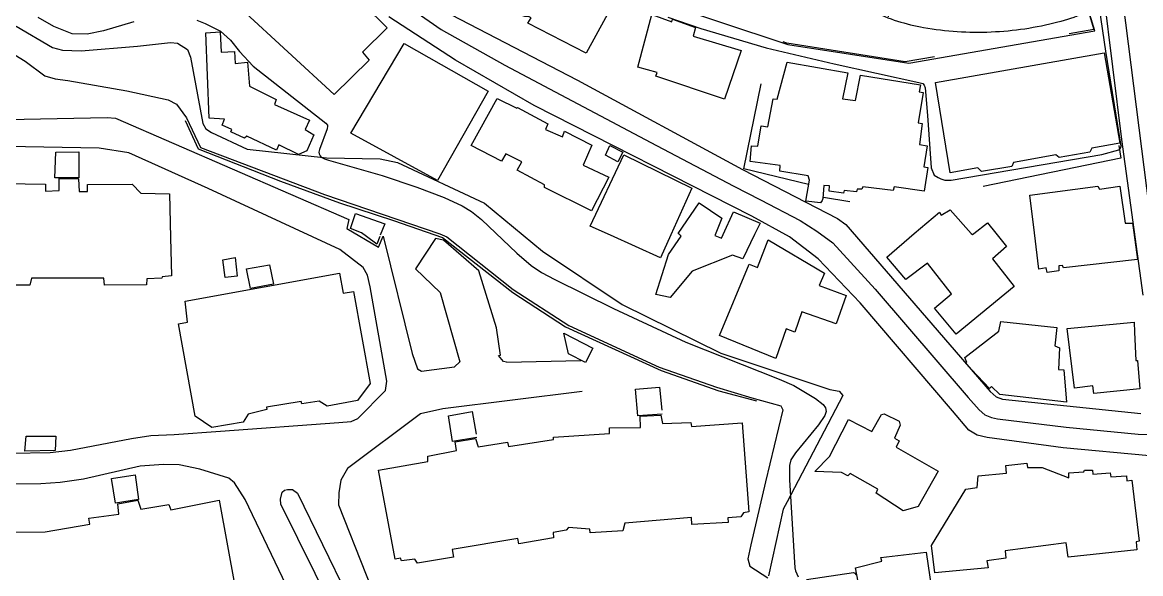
# Model space of a CAD drawing. Header units: millimetres. Extents: x 198785 to 203305, y 542885 to 545889.
# Drawn here: x 199244.7 to 199454.2, y 543840.5 to 543943.9 of the extents above; entities that cross this region are included whole.
import ezdxf

# ---------------------------------------------------------------- set-up
doc = ezdxf.new("R2010")
doc.units = ezdxf.units.MM
doc.linetypes.add('FENCE_25K', pattern=[54.3, 28.7, -9.2, -16.4])
doc.linetypes.add('HIDDEN_BULD_25K', pattern=[28.8, 18.4, -10.4])
for name, color, linetype in [('A0013117', 253, 'Continuous'), ('A0013118', 253, 'Continuous'), ('A0023217', 253, 'Continuous'), ('B0014111', 253, 'Continuous'), ('B0014112', 253, 'Continuous'), ('B0014113', 253, 'Continuous'), ('B0014115', 253, 'Continuous'), ('B0014116', 253, 'Continuous'), ('B0014511', 253, 'Continuous'), ('B0024120', 253, 'Continuous'), ('F0017111', 253, 'Continuous'), ('F0047224', 253, 'Continuous'), ('F0047225', 253, 'Continuous')]:
    doc.layers.add(name, color=color, linetype=linetype)

# ---------------------------------------------------------------- blocks, each defined once
blk = doc.blocks.new('B0014511')
at = {"layer": 'B0014511'}
blk.add_lwpolyline([(-31.17, -1.27, 0.169014), (-29, -6.77, 0.105159), (-21.57, -12.43, 0.067248), (-11.97, -15.47, 0.053397), (0.67, -16.3, 0.053397), (13.19, -14.44, 0.067248), (22.51, -10.63, 0.105159), (29.45, -4.38, 0.169014), (31.17, 1.27, 0.169014), (29, 6.77, 0.105159), (21.57, 12.43, 0.067248), (11.97, 15.47, 0.053397), (-0.67, 16.3, 0.053397), (-13.19, 14.44, 0.067248), (-22.51, 10.63, 0.105159), (-29.45, 4.38, 0.169014)], format="xyb", close=True, dxfattribs=at)
for points in [[(16.58, 13.62), (16.58, -13.46)], [(-18.64, 12.26), (-18.64, -13.46)], [(-18.64, -0.94), (16.58, -0.94)]]:
    blk.add_lwpolyline(points, dxfattribs=at)

msp = doc.modelspace()

# ---------------------------------------------------------------- linework, layer by layer
at = {"layer": 'A0013117'}
for points in [[(199268.71, 544076.59), (199254.05, 544076.21), (199251.88, 544074.83), (199251.14, 544073.43), (199250.82, 544072.11), (199256.59, 544056.61), (199268.04, 544028.85), (199281.13, 544001.9), (199293.01, 543979.89), (199298.46, 543970.96), (199301.89, 543965.34), (199310.73, 543956.08), (199324.94, 543945.31), (199348.69, 543933), (199379.62, 543916.28), (199397.39, 543907.09), (199398.93, 543905.92), (199426.02, 543874.62), (199427.1, 543873.66), (199428.3, 543873.17), (199454.23, 543870.49)], [(199454.68, 543892.67), (199450.65, 543921.88), (199445.62, 543962.82), (199445.8, 543964.26), (199446.15, 543964.82), (199446.95, 543965.3), (199504.12, 543972.04)], [(199265.58, 543943.96), (199259.92, 543942.24), (199256.83, 543941.66), (199254.02, 543941.67), (199250.61, 543943.09), (199247.64, 543944.74)], [(199455.84, 543862.55), (199439.67, 543864.06), (199425.42, 543865.99), (199423.53, 543866.43), (199422, 543867.38), (199418.91, 543871.04), (199401.61, 543891.28), (199393.77, 543899.5), (199388.43, 543903.64), (199381.32, 543907.49), (199340.58, 543928.24), (199325.8, 543936.79), (199313.34, 543944.88)]]:
    msp.add_lwpolyline(points, dxfattribs=at)
at = {"layer": 'A0013118'}
for points in [[(199232.5, 543925.45), (199260.55, 543926.02), (199262.16, 543925.9), (199305.83, 543906.89), (199305.47, 543905.2), (199311.43, 543901.68), (199312.25, 543903.73), (199317.72, 543881.76), (199318.7, 543878.87), (199319.45, 543878.42)], [(199312.69, 543874.84), (199312.95, 543876.55), (199309.87, 543894.24), (199309.33, 543896.43), (199308.55, 543897.87), (199304.16, 543901.27), (199279.52, 543912.72), (199264.63, 543919.41), (199259.09, 543920.28), (199238.3, 543920.62)], [(199335.39, 543880.15), (199334.81, 543880.29), (199333.9, 543881.37), (199334.27, 543881.43), (199333.51, 543886.56), (199330.23, 543897.27), (199323.6, 543903.01), (199322.11, 543903.34), (199318.34, 543897.66), (199322.95, 543893.2), (199326.62, 543880.19), (199325.63, 543879.28)], [(199335.39, 543880.15), (199349.28, 543880.43)], [(199319.45, 543878.42), (199325.63, 543879.28)], [(199225.25, 543863.51), (199242.49, 543863.07), (199249.93, 543863.21), (199253.7, 543863.63), (199265.16, 543865.79), (199268.74, 543866.37), (199273.15, 543866.57), (199281.79, 543867.21), (199303.98, 543868.85), (199306.28, 543869.02), (199307.52, 543869.6), (199312.69, 543874.84)], [(199349.54, 543874.62), (199323.45, 543871.39), (199319.27, 543870.47), (199305.6, 543860.2), (199304.36, 543858.01), (199303.95, 543855.63), (199303.92, 543853.38), (199314.28, 543827.16)], [(199304.11, 543822.78), (199303.47, 543824.53), (199301.16, 543823.56), (199286.42, 543854.38), (199284.44, 543857.5), (199283.37, 543858.37), (199277.96, 543860.1), (199274.09, 543860.91), (199271.15, 543860.95), (199266.79, 543860.66), (199256.17, 543858.22), (199251.79, 543857.59), (199248.14, 543857.32), (199227.22, 543857.12)], [(199303.65, 543833.77), (199303.1, 543833.85), (199302.7, 543834.07), (199293.12, 543853.51), (199293.02, 543854.45), (199293.33, 543855.75), (199293.82, 543856.12), (199294.35, 543856.27), (199294.86, 543856.28), (199295.27, 543856.23), (199296.26, 543855.58), (199305.6, 543836.35), (199305.66, 543835.7), (199305.57, 543835.13), (199304.7, 543833.91), (199304.36, 543833.79), (199303.65, 543833.77)]]:
    msp.add_lwpolyline(points, dxfattribs=at)
at = {"layer": 'A0023217'}
for points in [[(199460.14, 543866.35), (199459.98, 543870.7), (199459.83, 543874.56), (199457.84, 543893.06), (199451.42, 543943.75), (199449.61, 543957.53), (199449.9, 543961.05), (199453.26, 543962.87), (199498.35, 543968.11), (199501.45, 543968.25), (199508.05, 543968.26), (199512.27, 543968.27)], [(199298.41, 543965.03), (199299.65, 543963.24), (199300.99, 543961.32), (199304.64, 543957.52), (199308.51, 543953.6), (199315.61, 543947.77), (199323.15, 543942.49), (199335.07, 543935.8), (199363.47, 543920.78), (199377.97, 543913.16), (199382.95, 543910.6), (199390.4, 543906.67), (199393.53, 543904.7), (199396.51, 543902.53), (199404.42, 543893.81), (199421.85, 543873.54), (199423.93, 543871.18), (199424.98, 543870.26), (199426.21, 543869.78), (199427.38, 543869.51), (199440.23, 543867.97), (199453.7, 543866.65), (199455.58, 543866.56), (199460.14, 543866.35)]]:
    msp.add_lwpolyline(points, dxfattribs=at)
at = {"layer": 'B0014111'}
for points in [[(199409.14, 543868.33), (199408.04, 543865.87), (199408.96, 543865.4), (199408.36, 543864.22), (199416.23, 543859.67), (199412.52, 543853.07), (199409.72, 543852.25), (199404.66, 543855.6), (199404.95, 543856.31), (199399.78, 543859.27), (199399.35, 543858.81), (199398.12, 543859.42), (199393.12, 543859.61), (199395.87, 543862.44), (199399.48, 543869.36), (199403.82, 543867.14), (199405.63, 543870.3), (199406.15, 543870.47), (199408.92, 543869.04), (199409.14, 543868.33)], [(199406.98, 543833.34), (199402.49, 543832.41), (199400.78, 543841.58), (199405.67, 543842.79), (199405.52, 543843.53), (199413.99, 543844.52), (199415.32, 543835.54), (199406.83, 543834.14), (199406.98, 543833.34)]]:
    msp.add_lwpolyline(points, dxfattribs=at)
at = {"layer": 'B0014112'}
for points in [[(199338.03, 543957.13), (199355.74, 543948.01), (199350.3, 543938.05), (199339.37, 543943.73), (199340.02, 543944.72), (199339.52, 543944.98), (199339.47, 543944.95), (199339.18, 543944.93), (199338.79, 543944.93), (199338.44, 543945.08), (199338.22, 543945.25), (199337.95, 543945.54), (199337.74, 543945.98), (199331.98, 543948.18), (199335.1, 543954.12), (199336.09, 543953.53), (199338.03, 543957.13)], [(199362.63, 543945.32), (199366.38, 543943.98), (199366.5, 543944.42), (199370.81, 543942.88), (199370.33, 543941.25), (199379.32, 543938.6), (199376.23, 543929.45), (199363.39, 543933.78), (199363.58, 543934.48), (199360, 543935.43), (199362.63, 543945.32)], [(199331.97, 543930.98), (199322.45, 543914.21), (199306.25, 543923.06), (199316.2, 543939.86), (199331.97, 543930.98)], [(199333.62, 543929.59), (199337.32, 543927.74), (199337.46, 543927.9), (199343.15, 543924.83), (199342.69, 543923.74), (199345.9, 543922.39), (199346.27, 543923.42), (199351.38, 543920.85), (199349.77, 543917.1), (199354.53, 543914.85), (199351.31, 543908.51), (199342.5, 543912.89), (199342.5, 543913.37), (199337.41, 543916.16), (199338.26, 543917.72), (199335.26, 543919.2), (199334.42, 543917.85), (199328.77, 543920.75), (199333.62, 543929.59)], [(199366.17, 543903.99), (199364.23, 543899.72), (199354.84, 543903.93), (199351.04, 543905.64), (199357.35, 543918.98), (199370.13, 543912.73), (199366.17, 543903.99)], [(199374.41, 543903.91), (199375.68, 543903.39), (199375.97, 543904.05), (199377.89, 543908.35), (199382.89, 543906.18), (199381.86, 543904.08), (199379.64, 543899.52), (199377.73, 543900.19), (199370.14, 543897.19), (199366.06, 543892.26), (199363.38, 543892.82), (199365.73, 543900.35), (199368.08, 543903.76), (199367.83, 543904), (199367.52, 543904.29), (199371.46, 543910.03), (199375.7, 543907.16), (199374.46, 543904.04), (199374.41, 543903.91)], [(199418.48, 543908.69), (199422.46, 543904.29), (199422.65, 543904.08), (199422.93, 543904.29), (199425.47, 543906.23), (199427.03, 543904.32), (199429.07, 543901.8), (199426.45, 543899.52), (199430.5, 543894.32), (199419.65, 543885.4), (199415.58, 543890.24), (199418.76, 543892.95), (199414.27, 543898.72), (199410.18, 543895.66), (199406.63, 543899.83), (199411.78, 543904.24), (199416.47, 543908.25), (199416.81, 543907.7), (199418.48, 543908.69)], [(199384.43, 543903.1), (199394.94, 543896.85), (199393.97, 543894.53), (199399.02, 543892.62), (199397.14, 543887.3), (199390.69, 543889.56), (199389.37, 543885.76), (199387.77, 543886.38), (199385.84, 543880.85), (199375.27, 543885.14), (199380.84, 543898.54), (199382.4, 543897.91), (199384.43, 543903.1)]]:
    msp.add_lwpolyline(points, dxfattribs=at)
at = {"layer": 'B0014113'}
for points in [[(199299.78, 543955.92), (199313.03, 543942.84), (199308.4, 543938.28), (199309.68, 543936.79), (199303.1, 543930.32), (199285.76, 543946.3), (199288.12, 543948.77), (199287.46, 543949.72), (199293.3, 543955.38), (199296.1, 543952.65), (199299.78, 543955.92)], [(199281.76, 543942.09), (199281.93, 543938.25), (199284.45, 543938.36), (199284.55, 543936.11), (199286.88, 543936.41), (199287.25, 543931.89), (199292.23, 543929.37), (199291.93, 543928.42), (199298.45, 543925.48), (199297.67, 543923.77), (199299.29, 543922.74), (199298, 543919.76), (199296.43, 543919.08), (199292.73, 543920.88), (199292.28, 543919.89), (199286.71, 543922.48), (199286.33, 543922.15), (199283.74, 543923.33), (199283.93, 543923.75), (199282.14, 543924.57), (199282.56, 543925.68), (199279.67, 543925.89), (199279.05, 543941.86), (199281.76, 543942.09)], [(199444.67, 543919.51), (199438.92, 543918.5), (199438.31, 543918.99), (199430.35, 543917.59), (199430.07, 543916.81), (199424.37, 543915.88), (199423.69, 543916.57), (199418.49, 543915.62), (199415.76, 543932.6), (199447.32, 543938.16), (199450.25, 543921.17), (199445.02, 543920.25), (199444.67, 543919.51)], [(199398.34, 543929.54), (199400.79, 543929.2), (199401.7, 543933.95), (199412.92, 543932.13), (199412.72, 543930.83), (199413.41, 543930.72), (199412.48, 543925.01), (199413.25, 543924.91), (199412.74, 543920.95), (199414.17, 543920.71), (199413.58, 543916.79), (199414.31, 543916.66), (199413.65, 543912.21), (199407.99, 543913.04), (199407.85, 543912.31), (199402.16, 543913), (199401.98, 543912.57), (199401.08, 543912.57), (199400.93, 543912.09), (199398.61, 543912.34), (199398.53, 543911.8), (199395.86, 543912.2), (199395.92, 543913.2), (199394.86, 543913.29), (199394.67, 543910.83), (199394.5, 543910.42), (199394.2, 543910), (199391.43, 543910.35), (199392.14, 543914.29), (199391.87, 543915.09), (199386.57, 543915.96), (199386.63, 543916.99), (199381, 543917.74), (199381.29, 543920.72), (199382.48, 543920.66), (199383.09, 543924.44), (199384.33, 543924.25), (199385.35, 543929.52), (199386.11, 543929.43), (199387.94, 543936.37), (199399.3, 543934.41), (199398.34, 543929.54)], [(199446.18, 543913.15), (199446.46, 543912.6), (199450.28, 543913.13), (199451.28, 543906.17), (199452.64, 543906.22), (199452.88, 543904.45), (199453.56, 543899.41), (199439.7, 543897.82), (199439.57, 543898.29), (199438.87, 543898.18), (199438.88, 543897.25), (199436.67, 543896.96), (199436.47, 543897.8), (199435.11, 543897.57), (199434.27, 543904.36), (199433.4, 543911.47), (199446.18, 543913.15)], [(199439.77, 543878.71), (199440.27, 543872.66), (199427.83, 543874.1), (199426.21, 543875.6), (199425.85, 543875.21), (199421.4, 543879.97), (199421.65, 543880.07), (199421.26, 543880.98), (199427.59, 543885.97), (199427.99, 543887.73), (199438.45, 543886.63), (199438.09, 543883.21), (199438.96, 543882.85), (199438.81, 543878.75), (199439.77, 543878.71)], [(199453.03, 543885.77), (199453.26, 543880.44), (199453.6, 543880.45), (199454.01, 543875.14), (199445.43, 543874.27), (199445.21, 543875.67), (199441.76, 543875.24), (199440.39, 543886.42), (199452.95, 543887.64), (199453.03, 543885.77)]]:
    msp.add_lwpolyline(points, dxfattribs=at)
at = {"layer": 'B0014115'}
for points in [[(199255.21, 543914.5), (199255.36, 543912.11), (199256.87, 543912.11), (199256.87, 543913.44), (199265.23, 543913.54), (199266.87, 543911.81), (199272.26, 543911.72), (199272.45, 543903.5), (199272.62, 543896.34), (199270.91, 543896.15), (199270.84, 543895.89), (199267.99, 543895.77), (199267.95, 543894.64), (199260.05, 543894.58), (199259.95, 543895.87), (199246.41, 543895.87), (199246.06, 543894.57), (199238.38, 543894.6)], [(199241.41, 543913.66), (199249, 543913.54), (199249.05, 543912.19), (199251.59, 543912.31), (199251.61, 543914.59), (199255.21, 543914.5)], [(199304.13, 543896.85), (199304.78, 543893.09), (199306.75, 543893.4), (199309.82, 543876.13), (199307.46, 543872.95), (199301.78, 543871.87), (199300.3, 543872.84), (199297.03, 543872.31), (199296.94, 543872.77), (199290.41, 543871.67), (199290.49, 543871.24), (199286.96, 543870.41), (199286.08, 543868.89), (199280.2, 543867.87), (199277.07, 543870), (199273.96, 543887.31), (199275.64, 543887.66), (199275.16, 543891.6), (199304.13, 543896.85)], [(199364.29, 543870.21), (199364.61, 543868.62), (199369.9, 543868.83), (199370.03, 543868.1), (199379.56, 543868.73), (199380.75, 543852.06), (199379.76, 543851.9), (199379.26, 543851.16), (199376.82, 543850.94), (199376.89, 543850.09), (199370.12, 543849.67), (199370.01, 543850.98), (199357.55, 543849.97), (199357.19, 543848.49), (199351.07, 543848.14), (199350.97, 543848.84), (199346.98, 543849.11), (199346.54, 543848.63), (199344.1, 543848.22), (199344.18, 543847.22), (199337.71, 543846.05), (199337.49, 543847.07), (199325.19, 543845.03), (199325.43, 543843.59), (199318.73, 543842.47), (199318.22, 543843.18), (199315.72, 543842.88), (199315.54, 543843.41), (199314.53, 543843.21), (199311.4, 543859.9), (199320.63, 543861.49), (199320.63, 543862.49), (199326.04, 543863.57), (199325.77, 543865.21), (199329.57, 543865.79), (199330.07, 543864.24), (199335.59, 543865.14), (199335.76, 543864.32), (199344.18, 543865.65), (199344.18, 543866.09), (199354.69, 543866.78), (199354.67, 543867.84), (199360.47, 543867.9), (199360.45, 543869.99), (199364.29, 543870.21)], [(199435.75, 543860.37), (199440.73, 543858.43), (199440.74, 543859.37), (199443.52, 543859.57), (199443.65, 543859.88), (199445.19, 543859.87), (199445.23, 543859.11), (199448.5, 543859.41), (199448.6, 543858.65), (199451.53, 543858.81), (199451.58, 543857.89), (199452.5, 543857.99), (199453.92, 543846.57), (199453.31, 543846.42), (199453.44, 543844.95), (199440.63, 543843.58), (199440.21, 543846.23), (199428.78, 543844.75), (199428.92, 543843.4), (199425.34, 543842.91), (199425.6, 543841.57), (199415.61, 543840.64), (199415.01, 543845.78), (199421.43, 543856.29), (199423.54, 543856.62), (199423.72, 543858.84), (199429.04, 543859.33), (199428.94, 543860.73), (199432.83, 543861.18), (199433, 543860.37), (199435.75, 543860.37)], [(199266.35, 543854.24), (199266.86, 543852.54), (199272.16, 543853.44), (199272.52, 543852.45), (199281.57, 543854.24), (199284.55, 543837.82), (199283.63, 543837.61), (199283.5, 543836.88), (199280.66, 543836.28), (199280.73, 543835.41), (199274.41, 543834.27), (199274.13, 543835.51), (199261.9, 543833.35), (199261.95, 543831.73), (199255.36, 543830.79), (199255.12, 543831.48), (199252.47, 543831.05), (199252, 543831.59), (199248.69, 543831.32), (199248.19, 543830.58), (199245.54, 543830.59), (199245.45, 543829.72), (199238.86, 543829.82)], [(199240.3, 543848.24), (199248.97, 543848.3), (199257.31, 543849.75), (199257.16, 543850.86), (199262.75, 543851.63), (199262.6, 543853.6), (199266.35, 543854.24)]]:
    msp.add_lwpolyline(points, dxfattribs=at)
at = {"layer": 'B0014116', "linetype": 'HIDDEN_BULD_25K', "flags": 128}
for points in [[(199255.25, 543919.55), (199255.29, 543914.7), (199250.8, 543914.69), (199250.98, 543919.54), (199255.25, 543919.55)], [(199357.19, 543919.51), (199356.26, 543917.71), (199353.9, 543918.93), (199354.75, 543920.73), (199357.19, 543919.51)], [(199311.66, 543903.7), (199311.11, 543902.29), (199309.16, 543903.69), (199308.22, 543904.37), (199306.14, 543905.18), (199307.1, 543908), (199312.58, 543906.08), (199311.66, 543903.7)], [(199284.94, 543896.26), (199282.67, 543895.98), (199282.23, 543899.3), (199284.56, 543899.78), (199284.94, 543896.26)], [(199291.73, 543894.74), (199287.42, 543893.94), (199286.65, 543897.61), (199291.01, 543898.41), (199291.73, 543894.74)], [(199351.55, 543882.73), (199350.2, 543880.06), (199346.99, 543881.67), (199346.15, 543885.59), (199351.55, 543882.73)], [(199364.53, 543870.4), (199359.98, 543870.09), (199359.52, 543875.07), (199364.04, 543875.44), (199364.53, 543870.4)], [(199329.85, 543865.99), (199325.27, 543865.25), (199324.51, 543870.09), (199328.95, 543870.91), (199329.85, 543865.99)], [(199250.84, 543863.59), (199245.16, 543863.47), (199245.42, 543866.26), (199250.98, 543866.24), (199250.84, 543863.59)], [(199266.45, 543854.36), (199262.11, 543853.69), (199261.39, 543858.31), (199265.82, 543859.02), (199266.45, 543854.36)]]:
    msp.add_lwpolyline(points, dxfattribs=at)
at = {"layer": 'B0024120', "linetype": 'FENCE_25K', "flags": 128}
for points in [[(199355.52, 543981.28), (199361.51, 543976.56), (199367.3, 543972.3), (199373.08, 543970.04), (199379.48, 543967.88), (199387.04, 543965.8), (199393.77, 543965.4), (199400.31, 543966.64), (199408.93, 543971.73), (199421.39, 543980.88), (199429, 543986.27), (199430.48, 543985.03), (199432.22, 543985.56), (199445.42, 543942.52), (199410.04, 543936.45), (199387.91, 543939.94), (199361.98, 543948.68), (199340.36, 543961.96), (199330.28, 543972.22), (199347.33, 543989.78)], [(199391.94, 543913.47), (199379.86, 543916.41), (199384.78, 543940.74)], [(199450.12, 543920.78), (199450.45, 543918.38), (199415.53, 543911.22), (199407.27, 543908.99), (199394.75, 543911)]]:
    msp.add_lwpolyline(points, dxfattribs=at)
at = {"layer": 'F0017111'}
for points, elevation in [([(199365.61, 543944.82), (199371.78, 543942.73), (199384.03, 543939.06), (199396.78, 543936.1), (199412.65, 543932.58), (199413.36, 543932.39), (199413.63, 543932.07), (199413.81, 543931.56), (199414.22, 543926.36), (199414.93, 543916.6), (199415.53, 543915.2), (199416.24, 543914.74), (199416.73, 543914.48), (199417.49, 543914.25), (199418.67, 543914.25), (199446.91, 543919.1), (199450.11, 543919.92), (199450.39, 543920.29), (199450.52, 543920.65), (199447.64, 543938.42), (199446.18, 543948.72)], 40), ([(199277.35, 543944.27), (199278.91, 543943.66), (199281.81, 543942.22), (199283.7, 543940.53), (199285.37, 543938.41), (199287.94, 543935.62), (199301.53, 543924.94), (199301.83, 543924.57), (199301.85, 543924.39), (199301.81, 543923.91), (199300.35, 543920.04), (199300.23, 543919.52), (199300.26, 543919.17), (199300.46, 543918.81), (199300.69, 543918.59), (199301.26, 543918.26), (199302.01, 543917.99), (199312.1, 543915.11), (199318.59, 543912.97), (199323.7, 543911.01), (199327.1, 543909.43), (199328.81, 543908.39), (199330.68, 543906.86), (199337.29, 543900.55), (199340, 543898.25), (199341.95, 543896.92), (199344.46, 543895.61), (199355.44, 543890.22), (199368.96, 543883.88), (199386.44, 543876.96), (199389.2, 543875.77), (199393.27, 543873.31), (199394.68, 543872.22), (199395.16, 543871.56), (199395.26, 543870.87), (199395, 543870.12), (199393.82, 543868.36), (199389.53, 543863.16), (199388.68, 543861.8), (199388.43, 543860.78), (199388.43, 543858.06), (199389.4, 543841.6), (199389.5, 543840.98), (199390.04, 543839.89)], 30), ([(199391.58, 543839.36), (199400.37, 543840.71), (199400.64, 543840.59), (199400.89, 543840.28)], 30)]:
    msp.add_lwpolyline(points, dxfattribs=dict(at, elevation=elevation))
at = {"layer": 'F0047224'}
for points in [[(199302.29, 544034.84), (199302.4, 544030.05), (199306.62, 544015.25), (199316.68, 543988.61), (199330.26, 543971.98), (199340.34, 543961.65), (199361.9, 543948.46), (199388.08, 543939.69), (199410.75, 543936.22), (199445.61, 543942.26), (199432.4, 543985.42)], [(199243.54, 543943.16), (199250.33, 543939.15), (199252.18, 543938.66), (199255.7, 543938.51), (199266.25, 543939.36), (199272.44, 543940.07), (199273.76, 543939.98), (199275.6, 543938.74), (199276.18, 543937.35), (199278.51, 543924.88), (199279.03, 543923.91), (199280.12, 543923.17), (199286.82, 543920.07), (199301.65, 543918.47), (199311.74, 543918.24), (199314.98, 543917.56), (199331.26, 543909.95), (199342.11, 543900.97), (199357.07, 543890.93), (199375.56, 543881.81), (199395.98, 543875.02), (199397.69, 543874.67), (199398.39, 543873.89), (199387.97, 543853.94), (199387.23, 543852.54), (199384.46, 543840.09)], [(199275.16, 543925.46), (199277.64, 543920.13), (199293.05, 543914.06), (199304.1, 543910), (199314.22, 543906.7), (199323.4, 543903.53), (199336.56, 543893.22), (199346.44, 543886.73), (199364.33, 543878.58), (199375.19, 543874.77), (199382.2, 543872.9)]]:
    msp.add_lwpolyline(points, dxfattribs=at)
at = {"layer": 'F0047225'}
msp.add_lwpolyline([(199243.28, 543937.75), (199245.23, 543936.6), (199248.91, 543933.84), (199250.86, 543933.29), (199253.2, 543932.97), (199264.27, 543931), (199272.02, 543929.34), (199273.54, 543928.5), (199275.46, 543925.94), (199278.08, 543920.38), (199301.3, 543911.59), (199322.92, 543904.21), (199324.23, 543903.63), (199336.63, 543893.74), (199347.05, 543886.98), (199364.01, 543879.21), (199374.72, 543875.46), (199381.35, 543873.47), (199386.76, 543871.96), (199387.16, 543871.2), (199383.89, 543857.67), (199381.14, 543845.87), (199380.58, 543843.25), (199380.96, 543841.88), (199384.35, 543839.69)], dxfattribs=at)

# ---------------------------------------------------------------- block references
at = {"layer": 'B0014511'}
msp.add_blockref('B0014511', (199425.5, 543958.37), dxfattribs=at)

doc.saveas('drawing.dxf')
